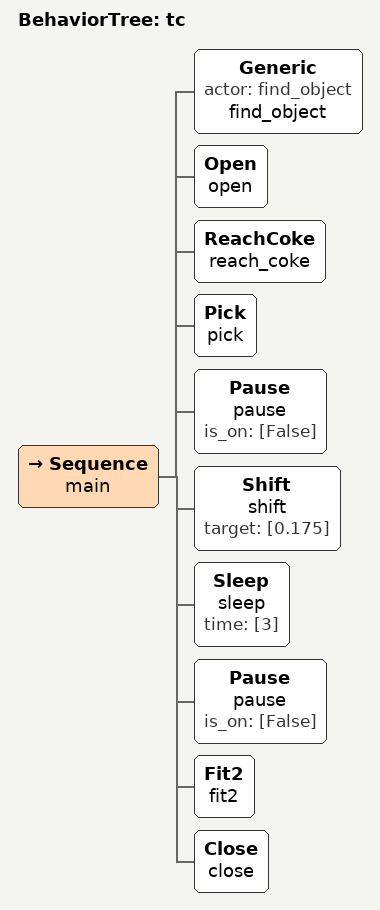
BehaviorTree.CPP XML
<root>
    <BehaviorTree ID="tc">
    <Sequence name="main">
        <Generic actor="find_object" name="find_object"/>
        <Open name="open"/>
        <ReachCoke name="reach_coke" />
        <Pick name="pick"/>
        <Pause name="pause" is_on="[False]"/>
        <Shift name="shift" target="[0.175]"/>
        <Sleep name="sleep" time="[3]"/>
        <Pause name="pause" is_on="[False]"/>
        <Fit2 name="fit2"/>
        <Close name="close"/>
    </Sequence>
    </BehaviorTree>
</root>
